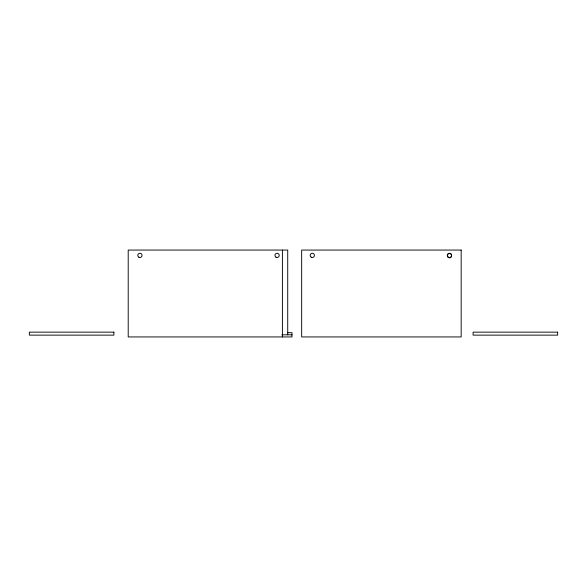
<?xml version="1.0" encoding="UTF-8"?>
<svg xmlns="http://www.w3.org/2000/svg" width="587" height="587" viewBox="0 0 587 587"><rect width="100%" height="100%" fill="white"/><g stroke="black" fill="none" stroke-linecap="round" stroke-linejoin="round"><path stroke-width="0.88" d="M451.117 257.018L450.977 257.201A2.128 2.128 0 0 1 448.923 257.752M287.425 332.69L291.981 332.69L291.981 336.938L128.208 336.938L128.208 250.062L287.725 250.062L287.725 334.81M281.899 334.81L291.981 334.81M282.406 250.062L282.406 336.938M451.315 256.761A2.128 2.128 0 0 0 450.977 254.2L450.537 253.855A2.128 2.128 0 0 0 448.409 253.855L447.969 254.2A2.128 2.128 0 0 0 447.632 256.761L447.969 257.201A2.128 2.128 0 0 0 448.409 257.539M461.169 250.062L301.659 250.062L301.659 336.938L461.169 336.938L461.169 250.062M113.893 332.154L29.35 332.154L29.35 335.133L113.893 335.133L113.893 332.154M557.65 332.154L473.107 332.154L473.107 335.133L557.65 335.133L557.65 332.154M311.227 257.216A2.128 2.128 0 0 0 314.419 255.374A2.128 2.128 0 0 0 311.227 253.533A2.128 2.128 0 0 0 311.227 257.216M448.409 257.216A2.128 2.128 0 0 0 451.601 255.374A2.128 2.128 0 0 0 448.409 253.533A2.128 2.128 0 0 0 448.409 257.216M138.848 257.216A2.128 2.128 0 0 0 142.032 255.374A2.128 2.128 0 0 0 138.848 253.533A2.128 2.128 0 0 0 138.848 257.216M276.022 257.216A2.128 2.128 0 0 0 279.214 255.374A2.128 2.128 0 0 0 276.022 253.533A2.128 2.128 0 0 0 276.022 257.216"/></g></svg>
